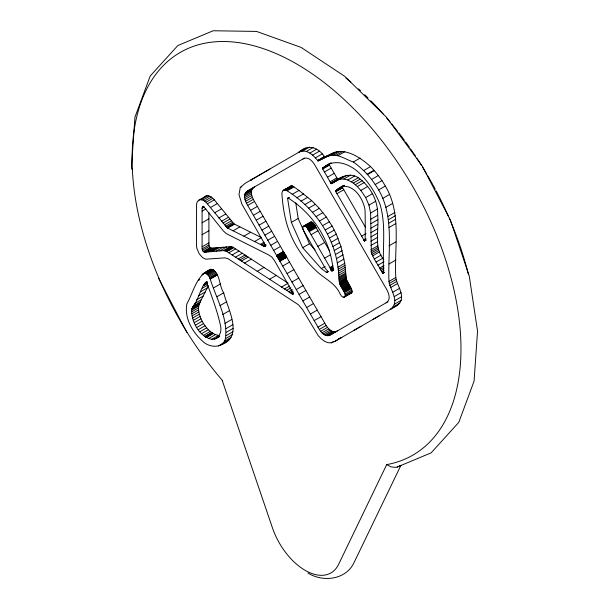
<?xml version="1.0" encoding="UTF-8"?>
<svg xmlns="http://www.w3.org/2000/svg" width="609" height="609" viewBox="0 0 609 609"><rect width="100%" height="100%" fill="white"/><g stroke="black" fill="none" stroke-linecap="round" stroke-linejoin="round"><path stroke-width="0.91" d="M202.348 207.052L203.086 206.649L205.164 208.369L223.259 230.796L226.213 233.59L268.904 255.072L271.934 257.143L274.4 260.477L291.604 290.508L293.302 293.576L293.241 294.596L226.479 251.319L223.457 250.603L205.164 252.126L203.17 251.578L202.104 248.914L202.097 208.217L202.348 207.052L203.863 206.177M288.133 283.215L233.308 247.376L230.286 246.66L211.993 248.19L209.998 247.635L208.933 244.97L208.895 212.571M325.929 165.678C336.663 158.835 350.183 164.62 358.632 172.416C368.239 181.299 375.418 192.482 380.13 204.654C386.304 225.947 382.338 248.373 383.548 270.175L383.373 273.007L382.909 273.38L374.284 259.008L371.353 252.971L370.615 212.998L368.955 205.119L365.689 197.582L360.817 190.427L357.316 186.529L353.334 183.088L347.769 179.982L343.864 179.016L340.157 179.115L336.747 180.302L331.684 183.591L330.999 183.378L322.405 168.381L329.72 163.486M383.769 259.723C373.325 247.071 379.255 230.073 377.687 215.243C378.12 201.282 371.079 187.671 360.163 179.145C351.096 170.992 339.243 177.211 331.136 183.492M397.555 305.162L390.727 309.106C400.174 301.44 390.293 290.379 388.968 281.434C387.575 249.035 395.66 212.937 375.167 184.542C369.366 175.712 361.921 168.153 353.342 161.986C345.866 159.657 338.764 153.818 330.52 155.569C325.96 156.269 322.138 159.543 317.928 160.845C313.528 155.31 306.647 148.451 298.973 152.113C308.253 143.343 318.438 147.69 324.757 156.901C328.967 155.6 332.788 152.326 337.348 151.626C349.68 150.065 361.891 158.896 370.584 166.569C376.217 172.492 381.31 178.939 385.337 186.057C402.024 213.828 394.069 247.01 395.797 277.491C397.121 286.436 407.002 297.497 397.555 305.162L372.982 319.405M213.279 269.833L213.272 269.444L206.451 273.388C207.334 274.979 209.656 276.227 210.036 278.404C215.921 297.938 228.208 317.723 225.444 338.68C222.635 349.185 208.697 347.503 202.63 341.23C192.299 331.913 184.169 318.065 186.887 303.815C193.654 291.901 196.471 274.507 210.927 269.285C220.367 271.401 218.989 286.557 223.716 292.792C227.317 308.367 244.529 336.823 220.74 345.029M131.46 167.056L134.939 117.217L150.21 76.003L177.858 45.523L213.203 30.754L256.587 31.424L301.12 47.411L344.656 76.285L386.357 117.095L422.151 165.922L450.424 220.131L469.242 276.044L477.547 331.136L474.061 381.15L458.79 422.364L431.142 452.845L397.197 467.034M345.227 296.141C345.356 292.282 342.228 289.336 340.72 285.986C338.216 281.533 339.327 276.121 338.414 271.271C335.536 237.822 314.8 207.913 286.557 190.45C284.19 188.47 281.51 191.485 281.921 194.02C282.743 205.05 284.228 216.104 287.669 226.662C293.005 243.174 302.833 257.995 315.317 269.985C322.504 277.392 332.689 281.594 338.307 290.554C339.746 292.236 341.246 298.852 344.846 296.865L345.227 296.141L352.055 292.198L352.124 291.201L351.34 288.681L346.338 279.173L344.747 263.309L341.01 246.607L336.282 234.107L332.126 226.023L326.333 217.04L319.322 208.339L311.663 200.635L298.973 190.411L293.074 186.308L291.551 185.859L283.588 190.122M191.69 311.823C191.34 308.596 193.464 306.175 194.743 303.465C196.6 303.998 203.969 278.374 206.87 282.919C212.054 297.314 217.611 311.663 220.717 326.69C221.836 332.438 218.441 340.012 211.704 339.304C199.691 336.648 192.33 323.371 191.69 311.823L198.519 307.88L199.044 304.165L208.4 285.697M387.91 301.775L330.923 334.676C325.244 338.254 320.304 331.608 317.982 327.155L250.543 210.356C247.688 205.126 240.327 195.679 247.688 190.861L304.447 158.089M337.751 330.733C332.072 334.311 327.132 327.665 324.81 323.212L257.371 206.413C254.516 201.183 247.155 191.736 254.516 186.925M331.448 183.629L339.563 178.939L338.406 179.685L337.698 179.297L329.469 165.13L329.263 164.156L330.74 163.067M287.615 198.496L287.988 198.001L289.267 198.74C313.589 214.497 330.626 240.966 333.146 270.031C331.73 272.55 330.314 268.889 330.025 267.534L308.458 230.149C307.446 228.291 305.413 224.417 303 226.624L302.924 229.106L303.815 231.062L325.511 268.592L327.657 271.066L327.703 272.017L326.774 272.566L321.331 268.584L302.665 247.703L291.346 222.407L287.615 198.496L289.13 197.621M206.443 273.616L213.279 269.658M262.601 173.253L245.199 183.286L240.258 187.511L238.987 194.644L241.857 204.061L264.123 242.922L265.623 246.546L263.286 245.884L227.218 227.842L206.032 202.226L202.964 200.072L199.592 199.714L197.11 202.021L196.57 204.061L196.532 245.899L196.928 248.563L199.181 253.778L202.5 257.531L205.682 259.19L225.01 257.858L228.208 258.802L298.433 304.766L302.65 309.722L318.088 335.513L321.339 338.954L324.742 341.405L328.076 342.707L331.227 342.844L334.98 341.299L361.008 326.317M364.433 240.936L335.803 191.706C335.772 189.155 340.165 187.968 341.999 186.544C354.408 184.405 363.314 199.212 365.004 209.755C365.339 219.925 365.301 230.133 365.134 240.304C365.187 241.514 363.109 241.019 366.07 240.106M365.499 227.385L342.631 187.762L342.54 186.773L343.636 185.966L336.807 189.909M222.216 380.412L272.421 527.79A51.529 29.75 60 0 0 305.962 570.8A51.529 29.75 60 0 0 338.596 564.376L386.685 464.614A232.539 134.254 60 0 0 416.32 192.847A232.539 134.254 60 0 0 164.803 64.105A232.539 134.254 60 0 0 222.521 380.579M400.943 465.299L354.012 562.655C345.92 579.882 322.861 582.547 307.888 572.978M349.916 293.294L351.18 293.264L352.055 292.198M192.787 307.111L199.722 302.985M199.668 303.076L192.703 307.263M289.793 186.719L290.417 186.187M250.619 180.553L252.027 179.343M309.829 222.681C312.242 220.481 314.282 224.348 315.287 226.205L329.652 251.075M343.895 185.775L344.405 185.38L337.576 189.323M209.511 269.993L210.927 269.285M386.015 302.863C391.64 299.735 388.565 292.389 385.969 288.232L315.553 166.28C313.262 161.956 308.436 155.676 302.932 158.964M339.944 178.681L343.575 176.359M305.802 148.177L250.489 180.234M293.409 186.529L286.557 190.45M331.22 183.545L338.041 179.594M198.176 200.528L206.421 195.771L208.027 195.634L211.414 197.072L214.299 199.836L234.046 223.899L261.368 237.601L254.539 241.537M201.198 199.577L208.027 195.634M202.964 200.072L209.793 196.128M204.586 201.008L211.414 197.072M206.032 202.226L212.861 198.283M207.471 203.779L214.299 199.836M202.097 208.217L204.373 206.9M263.073 173.009L269.901 169.066M302.658 151.032L309.486 147.089M240.258 187.511L241.781 186.636M202.066 211.14L205.857 208.948M306.388 151.413L313.216 147.469M210.402 207.562L217.23 203.619M309.905 153.065L316.733 149.121M246.508 191.683L253.336 187.739M245.602 192.627L252.431 188.683M244.963 193.7L251.791 189.757M312.6 155.12L319.428 151.177M244.574 194.918L251.403 190.975M214.589 212.83L221.417 208.895M244.453 196.273L251.281 192.33M244.574 197.773L251.403 193.829M202.059 222.787L208.887 218.844M315.363 157.891L322.191 153.948M244.963 199.432L251.791 195.489M245.61 201.252L252.438 197.308M317.563 160.532L324.391 156.589M317.677 160.662L324.506 156.719M317.799 160.761L324.627 156.817M218.791 218.014L225.619 214.071M317.928 160.845L324.757 156.901M318.096 160.905L325.077 156.977M318.537 160.791L327.246 155.889M321.544 159.246L328.373 155.31M323.623 158.18L330.451 154.237M325.754 157.16L332.583 153.217M246.516 203.246L253.344 199.303M327.969 156.239L334.798 152.296M330.52 155.569L337.348 151.626M333.29 155.31L340.119 151.367M247.696 205.423L254.524 201.48M221.478 221.295L228.306 217.352M335.863 155.409L342.692 151.466M337.987 155.676L344.816 151.74M202.059 234.709L208.887 230.765M222.94 223.077L229.768 219.133M282.964 190.663L290.957 185.943M284.715 189.802L291.551 185.859M322.572 167.909L329.4 163.966M329.705 163.836L331.22 162.961M322.435 168.099L329.263 164.156M224.409 224.873L231.237 220.93M285.332 189.871L292.16 185.928M322.405 168.381L329.233 164.438M322.466 168.716L329.294 164.773M250.543 210.356L257.371 206.413M285.956 190.092L292.784 186.148M322.641 169.074L329.469 165.13M286.245 190.244L293.074 186.308M286.321 190.297L293.15 186.354M286.397 190.343L293.31 186.453M225.574 226.289L232.402 222.346M287.098 190.823L293.926 186.879M226.426 227.18L233.255 223.244M227.218 227.842L234.046 223.899M324.361 172.035L331.189 168.092M227.614 228.086L234.556 224.211M253.39 215.289L260.218 211.346M292.145 194.355L298.973 190.411M202.066 246.828L208.895 242.892M287.638 198.29L289.161 197.415M233.041 230.819L239.87 226.875M202.104 248.914L208.933 244.97M353.342 161.986L360.178 158.043M327.391 177.272L334.219 173.337M202.386 250.368L209.214 246.432M256.237 220.222L263.065 216.279M203.17 251.578L209.998 247.635M296.743 197.803L303.571 193.86M203.87 251.989L210.699 248.046M204.434 252.111L211.262 248.167M205.164 252.126L211.993 248.19M206.535 252.027L213.363 248.084M208.4 251.86L215.228 247.916M330.032 181.832L336.861 177.889M210.265 251.692L217.093 247.756M330.756 183.081L337.584 179.137M212.556 251.487L219.385 247.543M330.87 183.24L337.698 179.297M330.999 183.378L337.828 179.434M259.084 225.155L265.912 221.212M331.311 183.591L341.619 177.546M300.953 201.191L307.781 197.255M331.578 183.629L339.19 179.198M340.157 179.115L346.985 175.179M216.187 251.167L223.016 247.224M243.821 236.208L250.649 232.265M343.864 179.016L350.693 175.072M219.864 250.862L226.693 246.919M223.457 250.603L230.286 246.66M224.455 250.649L231.283 246.706M304.835 204.578L311.663 200.635M363.756 170.512L370.584 166.569M347.769 179.982L354.598 176.039M225.482 250.893L232.311 246.957M261.931 230.088L268.759 226.145M226.479 251.319L233.308 247.376M226.708 251.448L233.536 247.505M226.769 251.487L233.658 247.581M339.342 188.006L343.012 185.836M338.726 188.447L344.275 185.227M335.711 190.716L343.385 186.148M335.65 190.838L342.479 186.894M351.317 181.733L358.145 177.79M335.62 190.982L342.448 187.039M228.809 252.773L235.637 248.83M335.62 191.15L342.448 187.207M335.65 191.333L342.479 187.389M335.711 191.515L342.54 187.572M335.803 191.706L342.631 187.762M367.12 174.182L373.949 170.246M308.611 208.187L315.439 204.243M367.493 174.608L374.322 170.665M353.334 183.088L360.163 179.145M264.862 235.165L271.69 231.222M336.937 193.67L343.765 189.726M232.181 254.958L239.01 251.015M355.336 184.687L362.165 180.744M291.346 222.407L298.174 218.464L295.738 202.827M202.683 273.936L210.174 269.521M201.937 274.887L203.459 274.012M204.099 273.228L204.928 273.228L211.757 269.285M204.928 273.228L205.819 273.471L212.648 269.528M206.443 273.51L213.272 269.475M312.493 212.282L319.322 208.339M357.316 186.529L364.144 182.586M213.279 269.764L206.451 273.776L205.819 273.471M235.538 257.165L242.367 253.222M206.893 274.065L213.721 270.122M371.528 179.472L378.356 175.529M207.692 274.728L214.52 270.784M260.317 244.407L264.108 242.222M267.793 240.243L274.621 236.3M198.298 280.467L199.813 279.584M208.43 275.542L215.259 271.599M261.558 245.024L264.595 243.273M238.233 258.954L245.062 255.011M209.1 276.486L215.929 272.55M262.844 245.663L265.121 244.354M263.286 245.884L265.562 244.567M263.697 246.066L265.973 244.749M239.824 260.005L246.653 256.062M209.679 277.552L216.507 273.608M264.123 246.234L265.646 245.358M360.817 190.427L367.646 186.483M264.481 246.371L265.996 245.496M316.117 216.538L322.945 212.594M210.075 278.496L216.865 274.461M210.135 278.656L216.964 274.712M210.204 278.838L217.032 274.895M210.288 279.051L217.093 275.047M241.43 261.063L248.259 257.12M205.553 282.409L207.075 281.525M375.167 184.542L381.995 180.599M205.286 282.85L206.801 281.975M303.701 226.038L310.529 222.095M270.731 245.32L277.559 241.377M303 226.624L311.146 221.935M204.921 283.459L207.197 282.142M304.964 225.969L311.793 222.026M204.54 284.099L207.57 282.348M204.198 284.669L207.235 282.919M305.558 226.274L312.387 222.331M203.977 285.035L207.014 283.284M203.619 285.659L207.418 283.467M306.045 226.662L312.874 222.719M306.54 227.172L313.369 223.237M244.498 263.08L251.327 259.137M202.287 288.209L207.6 285.141M307.027 227.781L313.856 223.846M319.504 220.983L326.333 217.04M307.454 228.421L314.282 224.477M307.865 229.106L314.693 225.17M200.506 291.787L207.334 287.844M308.177 229.662L315.005 225.718M308.276 229.821L315.104 225.878M308.367 229.989L315.196 226.046M308.458 230.149L315.287 226.205M273.662 250.398L280.49 246.455M378.509 190L385.337 186.057M365.689 197.582L372.518 193.639M308.832 230.788L315.66 226.845M309.311 231.618L316.14 227.682M198.504 295.86L205.332 291.917M213.63 287.851L220.458 283.916M322.663 225.642L329.492 221.699M196.501 299.925L203.33 295.982M311.092 234.701L317.921 230.758M276.593 255.483L283.421 251.54M276.661 255.605L283.489 251.662M276.73 255.727L283.558 251.783M276.806 255.841L283.634 251.905M276.874 255.963L283.703 252.027M194.743 303.465L201.571 299.521M276.943 256.084L283.771 252.149M277.171 256.473L284 252.529M277.392 256.853L284.22 252.91M277.597 257.226L284.426 253.283M193.441 305.962L200.27 302.018M325.29 229.966L332.126 226.023M193.106 306.54L199.935 302.597M277.803 257.599L284.631 253.656M192.946 306.829L199.881 302.696M368.955 205.119L375.783 201.176M277.993 257.972L284.822 254.029M192.619 307.416L199.447 303.472M192.452 307.697L199.364 303.617M278.138 258.163L284.966 254.219M192.368 307.842L199.196 303.899M192.216 308.108L199.113 304.036M278.275 258.353L285.103 254.417M192.2 308.223L199.029 304.279M192.185 308.344L199.014 304.401M278.412 258.559L285.24 254.615M382.635 198.435L389.463 194.499M192.147 308.58L198.998 304.523M192.117 308.702L198.945 304.759M278.557 258.772L285.385 254.828M192.094 308.824L198.922 304.881M257.165 271.37L263.994 267.427M278.694 258.992L285.522 255.049M278.869 259.289L285.697 255.346M279.051 259.586L285.88 255.643M191.85 309.989L198.679 306.045M279.226 259.883L286.055 255.94M279.402 260.188L286.23 256.252M216.888 296.735L223.716 292.792M279.577 260.5L286.405 256.564M279.653 260.637L286.481 256.693M279.729 260.766L286.557 256.823M279.797 260.896L286.633 256.952M302.665 247.703L309.494 243.76L315.089 250.025M279.874 261.033L286.702 257.089M279.95 261.162L286.778 257.219M327.475 233.97L334.303 230.027M191.751 313.81L198.58 309.867L198.519 307.88M192.033 315.919L198.861 311.975L198.58 309.867M370.615 212.998L377.443 209.054M329.454 238.05L336.282 234.107M192.528 318.119L199.356 314.175L198.861 311.975M282.743 266.011L289.572 262.068M317.837 246.379L324.666 242.435M385.847 207.372L392.676 203.429M193.236 320.395L200.064 316.452L199.356 314.175M219.948 305.642L226.776 301.699M370.858 219.187L377.687 215.243M331.243 242.23L338.071 238.286M194.149 322.709L200.978 318.766L200.064 316.452M269.391 279.371L276.22 275.428M370.881 223.709L377.709 219.765M195.337 325.176L202.165 321.232L200.978 318.766M332.857 246.523L339.685 242.58M287.083 273.555L293.911 269.62M388.062 216.408L394.891 212.472M196.684 327.528L203.513 323.585C207.052 328.913 211.863 334.341 218.532 335.369L211.704 339.304M370.889 228.223L377.717 224.279M222.696 314.541L229.524 310.598M334.181 250.55L341.01 246.607M388.557 219.651L395.386 215.708M198.191 329.743L205.02 325.8M361.502 236.239L366.055 233.612M324.635 258.163L330.702 254.653M370.881 232.691L377.717 228.748M199.828 331.798L206.657 327.855M388.846 223.16L395.675 219.217M335.323 254.57L342.151 250.626M281.305 287.159L287.372 283.657M201.594 333.686L208.423 329.743M363.771 240.174L366.047 238.857M291.932 282.005L298.76 278.062M363.946 240.464L365.461 239.588M364.007 240.555L365.522 239.68M364.068 240.639L365.59 239.763M365.659 239.839L364.136 240.715L365.796 239.961M370.881 236.962L377.709 233.019M364.357 240.89L365.956 240.06M388.953 227.545L395.781 223.602M203.467 335.384L210.295 331.441M336.328 258.703L343.156 254.76M224.995 323.394L231.823 319.451M284.304 289.115L289.618 286.047M321.331 268.584L325.13 266.392M204.86 336.457L211.688 332.514M205.111 336.64L211.94 332.697M205.37 336.815L212.198 332.872M370.881 241.21L377.709 237.266M205.629 336.983L212.457 333.047M286.382 290.455L290.935 287.829M205.888 337.15L212.716 333.207M206.139 337.31L212.967 333.367M206.398 337.462L213.226 333.519M337.196 262.959L344.024 259.023M330.025 267.534L333.062 265.783M288.514 291.818L292.305 289.633M330.268 268.051L332.544 266.734M208.643 338.558L215.472 334.615M226.023 328.609L232.851 324.666M330.489 268.622L332.765 267.305M370.889 245.488L377.717 241.545M289.93 292.731L292.967 290.98M330.687 269.17L332.963 267.861M330.801 269.49L333.077 268.181M296.271 289.549L303.099 285.606M326.287 272.474L327.809 271.599L326.317 272.489M330.915 269.817L333.192 268.508M326.462 272.558L327.977 271.683M326.63 272.588L328.289 271.69M331.045 270.137L333.321 268.828M291.003 293.416L293.287 292.107M331.167 270.381L333.45 269.064M331.334 270.594L333.61 269.277M331.502 270.746L333.778 269.437M331.54 270.777L333.146 269.962M331.783 270.898L333.298 270.023M337.919 267.252L344.747 263.309M331.92 270.921L333.565 270.023M292.107 294.124L293.622 293.249M332.187 270.853L333.702 269.977M214.482 339.129L219.788 336.061M226.297 332.301L233.125 328.358M216.873 338.071L219.149 336.754M370.919 249.774L377.747 245.83M338.193 269.269L345.021 265.326M371.026 251.525L377.854 247.581M226.106 335.673L232.935 331.73M338.414 271.271L345.242 267.336M299.065 294.406L305.893 290.463M371.353 252.971L378.181 249.028M338.604 273.266L345.432 269.323M225.444 338.68L232.273 334.737M371.878 254.471L378.707 250.527M389.006 245.823L395.835 241.88M224.325 341.276L231.154 337.333M338.764 275.238L345.592 271.294M372.563 255.917L379.392 251.974M218.403 346.026L229.563 339.487M338.893 276.958L345.722 273.015M338.977 278.092L345.805 274.149M339.068 279.242L345.897 275.298M374.284 259.008L381.112 255.064M302.848 300.953L309.676 297.009M339.167 280.399L345.996 276.456M339.274 281.556L346.102 277.613M339.373 282.447L346.201 278.503M339.51 283.116L346.338 279.173M376.035 262.106L382.863 258.163M339.715 283.817L346.551 279.881M339.982 284.525L346.81 280.582M340.294 285.195L347.122 281.251M340.72 285.986L347.549 282.043M377.839 265.235L383.914 261.725M341.185 286.816L348.013 282.873M306.632 307.507L313.46 303.564M341.649 287.638L348.477 283.695M342.121 288.453L348.949 284.51M342.593 289.252L349.421 285.309M379.514 268.12L384.066 265.486M342.958 289.884L349.787 285.941M389.006 263.979L395.835 260.035M343.331 290.523L350.16 286.58M380.229 269.361L384.028 267.168M343.697 291.163L350.525 287.22M344.062 291.81L350.891 287.867M380.96 270.617L383.997 268.866M344.511 292.624L351.34 288.681M381.698 271.888L383.974 270.579M345.059 293.957L351.888 290.013M310.415 314.054L317.243 310.11M382.246 272.832L383.761 271.957M382.361 272.992L383.876 272.116M382.482 273.137L384.005 272.253M382.619 273.243L384.241 272.429M382.787 273.334L384.302 272.459M345.295 295.144L352.124 291.201M343.529 297.321L350.358 293.378M343.948 297.314L351.675 292.921M314.198 320.608L321.027 316.665M388.968 281.434L395.797 277.491M389.143 283.512L395.972 279.577M389.707 285.492L396.535 281.548M317.982 327.155L324.81 323.212M390.696 287.539L397.525 283.596M319.36 329.408L326.188 325.465M320.684 331.288L327.513 327.345M321.971 332.818L328.799 328.875M392.942 292.145L399.77 288.202M323.227 334.014L330.055 330.07M324.483 334.889L331.311 330.946M325.724 335.452L332.552 331.509M394.32 296.553L401.148 292.617M326.972 335.719L333.801 331.776M328.251 335.673L335.079 331.73M329.56 335.323L336.389 331.38M394.792 300.663L401.62 296.72M394.335 304.241L401.164 300.298M392.965 307.073L399.793 303.137M331.227 342.844L333.504 341.527M334.98 341.299L341.809 337.363L338.802 338.596M354.179 330.261L379.81 315.462M205.005 196.585L206.421 195.771M226.008 341.756L227.568 341.086M386.685 464.614L390.849 466.814L395.18 467.392A11.944 9.637 45.3 0 0 400.075 465.52M202.165 321.232L203.513 323.585M158.576 278.237L186.849 332.445M298.174 218.464L309.494 243.76M132.381 169.744A12.188 7.034 0 0 1 131.696 165.686M345.958 78.051A232.539 134.254 60 0 1 350.822 82.116M358.442 88.853A232.539 134.254 60 0 1 360.513 90.756M364.631 94.661A232.539 134.254 60 0 1 368.042 97.996M370.752 100.713A232.539 134.254 60 0 1 383.289 114.134M386.479 117.788A232.539 134.254 60 0 1 390.62 122.675M391.793 124.099A232.539 134.254 60 0 1 397.616 131.346M398.773 132.823A232.539 134.254 60 0 1 404.452 140.336M405.571 141.859A232.539 134.254 60 0 1 409.431 147.249M410.519 148.802A232.539 134.254 60 0 1 415.323 155.851M416.883 158.226A232.539 134.254 60 0 1 421.458 165.374M422.456 166.973A232.539 134.254 60 0 1 426.848 174.25M427.807 175.887A232.539 134.254 60 0 1 435.252 189.209M436.143 190.899A232.539 134.254 60 0 1 448.498 216.484M449.236 218.189A232.539 134.254 60 0 1 449.975 219.895M450.348 220.778A232.539 134.254 60 0 1 468.405 274.431"/></g></svg>
